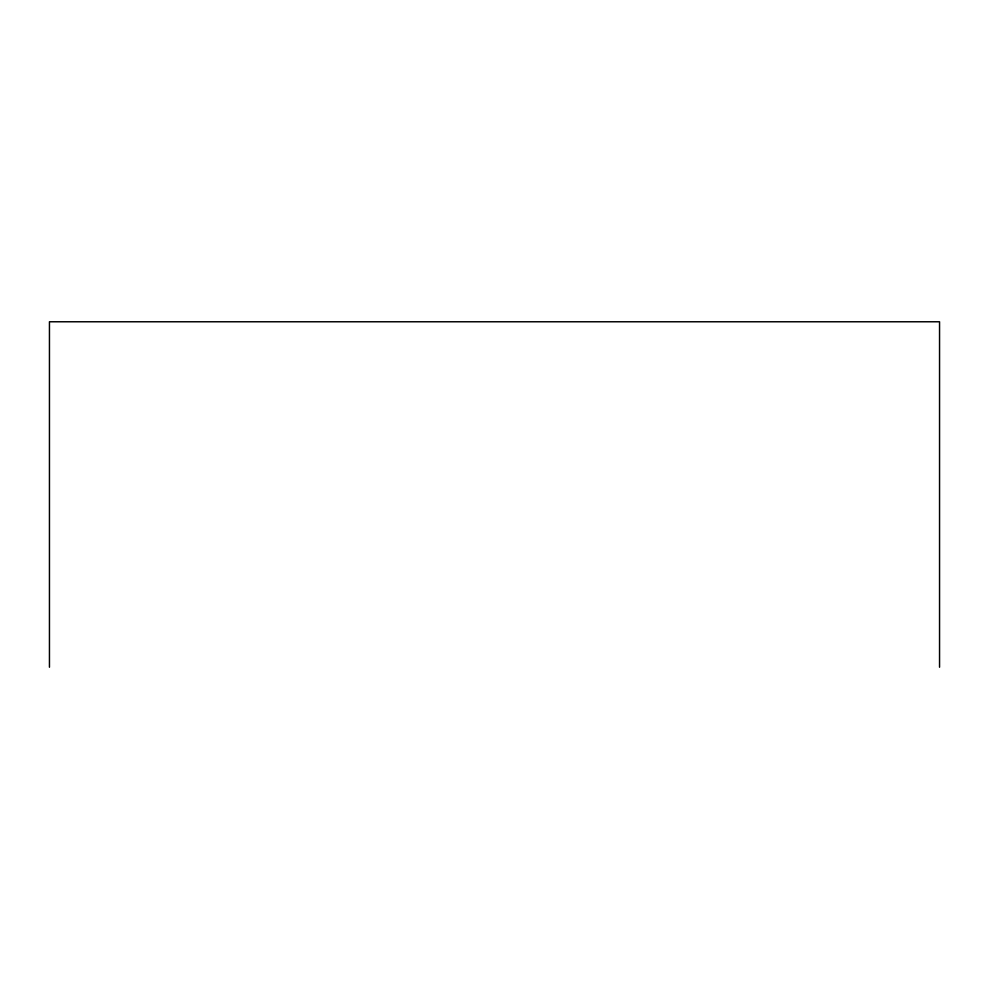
<?xml version="1.0" encoding="UTF-8"?>
<svg xmlns="http://www.w3.org/2000/svg" width="989" height="989" viewBox="0 0 989 989"><rect width="100%" height="100%" fill="white"/><g stroke="black" fill="none" stroke-linecap="round" stroke-linejoin="round"><path stroke-width="1.48" d="M939.55 667.229L939.55 321.771L49.45 321.771L49.45 667.229"/></g></svg>
